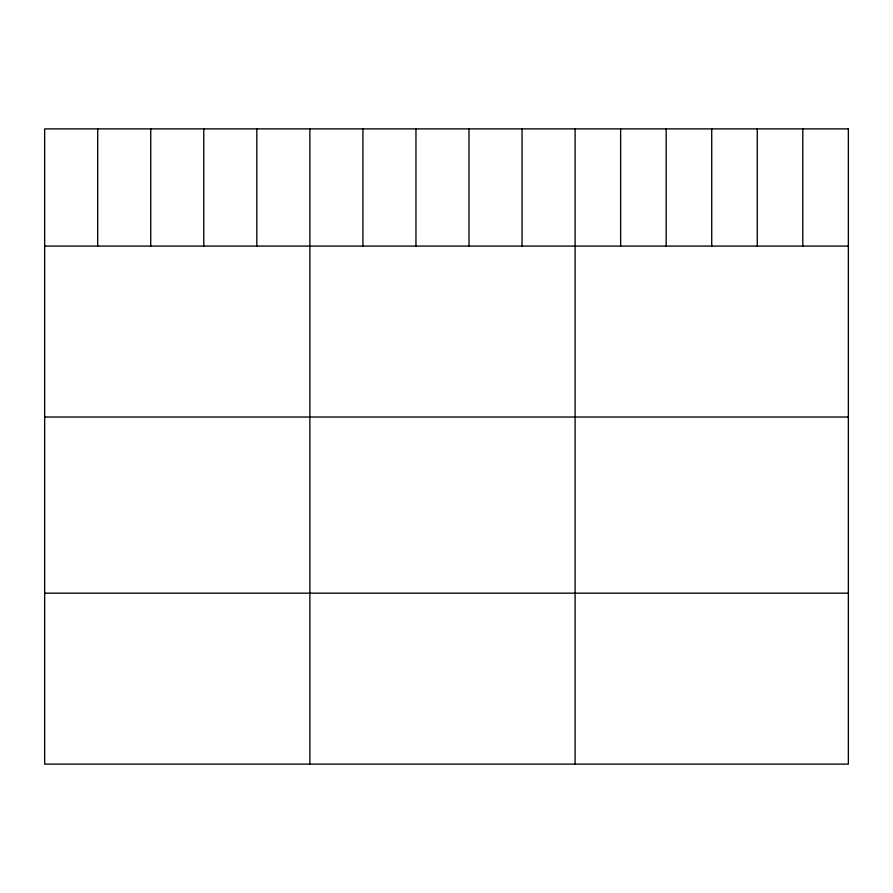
<?xml version="1.0" encoding="UTF-8"?>
<svg xmlns="http://www.w3.org/2000/svg" width="893" height="893" viewBox="0 0 893 893"><rect width="100%" height="100%" fill="white"/><g stroke="black" fill="none" stroke-linecap="round" stroke-linejoin="round"><path stroke-width="1.34" d="M44.65 246.077L848.35 246.077M44.65 417.031L848.35 417.031M44.65 593.164L848.35 593.164M802.807 128.882L802.807 246.077M757.264 128.882L757.264 246.077M711.721 128.882L711.721 246.077M666.178 128.882L666.178 246.077M620.635 128.882L620.635 246.077M575.092 128.882L575.092 764.118M522.048 128.882L522.048 246.077M469.004 128.882L469.004 246.077M415.959 128.882L415.959 246.077M362.915 128.882L362.915 246.077M309.871 128.882L309.871 764.118M256.827 128.882L256.827 246.077M203.783 128.882L203.783 246.077M150.738 128.882L150.738 246.077M97.694 128.882L97.694 246.077M848.35 128.882L44.65 128.882L44.65 764.118L848.35 764.118L848.35 128.882"/></g></svg>
